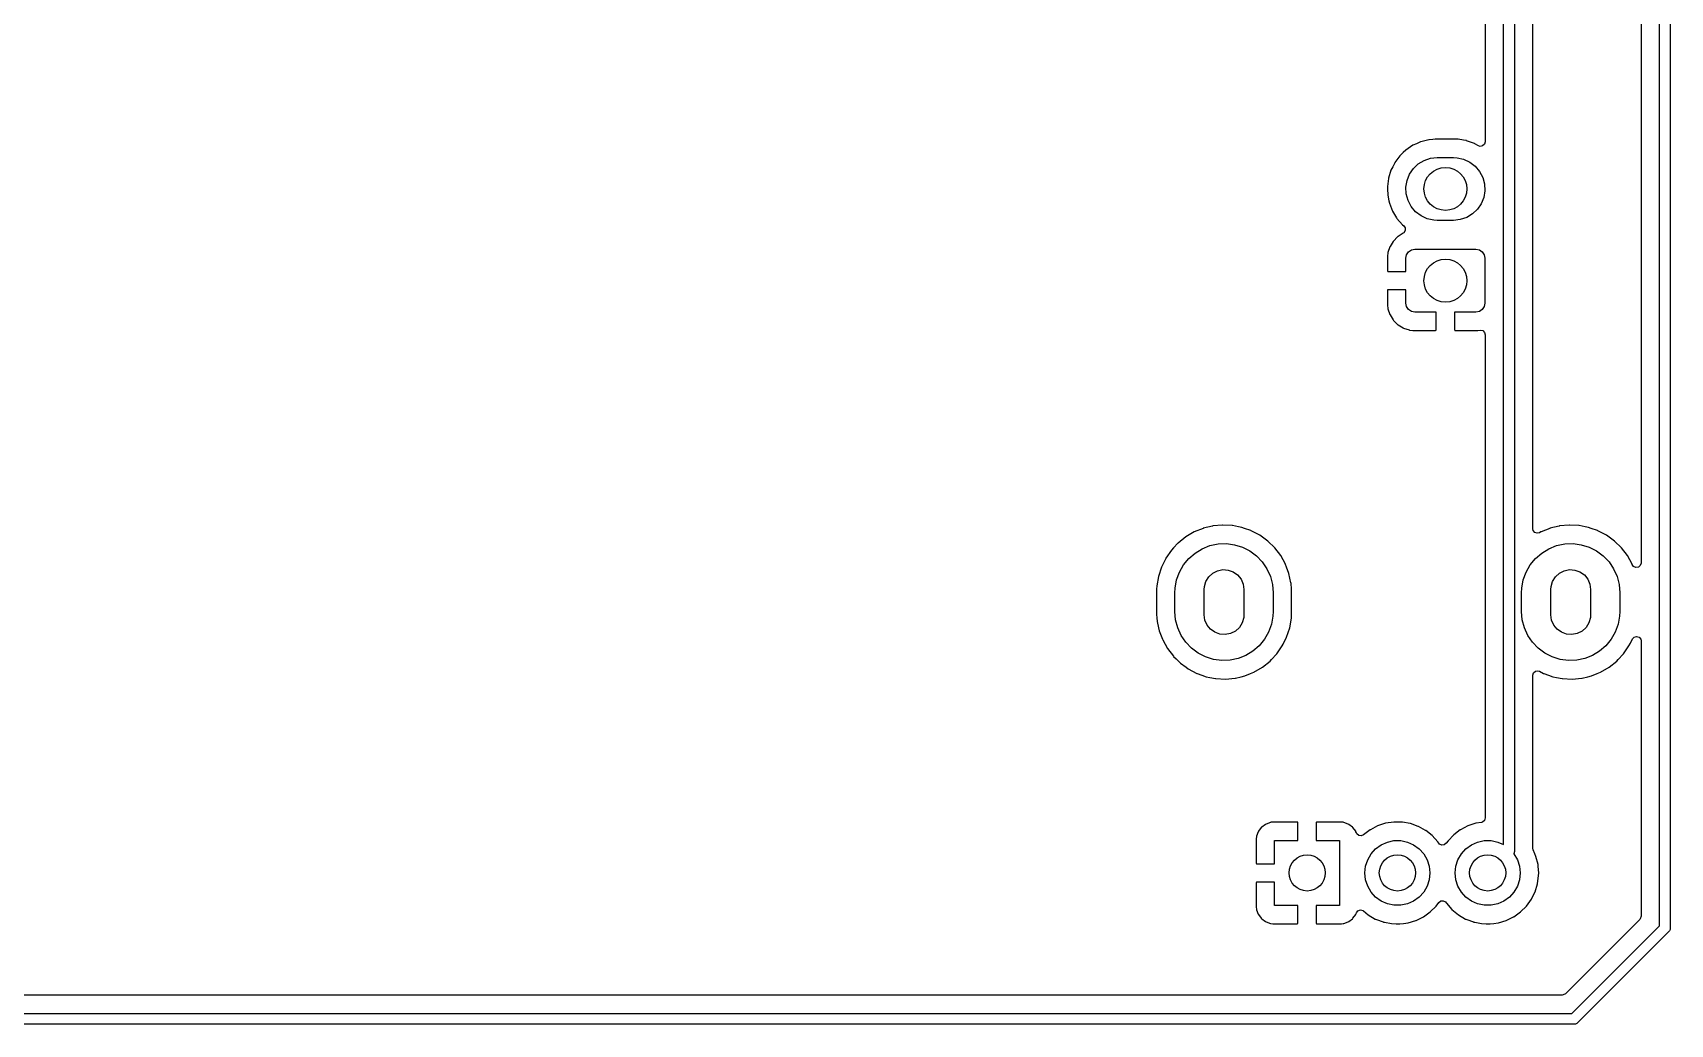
# Model space of a CAD drawing. Extents: x 41 to 172, y -227 to -42.
# Drawn here: x 125.37 to 170.71, y -226.44 to -198.99 of the extents above; entities that cross this region are included whole.
import ezdxf

# ---------------------------------------------------------------- set-up
doc = ezdxf.new("R2010")
doc.units = 0
doc.layers.add('BLACK', color=7, linetype='CONTINUOUS')

msp = doc.modelspace()

# ---------------------------------------------------------------- linework, layer by layer
at = {"layer": 'BLACK', "linetype": 'CONTINUOUS'}
for p, q in [((170.411, -223.712), (170.411, -166.94)), ((170.711, -166.878), (170.711, -223.774)), ((166.095, -221.466), (166.095, -187.45)), ((166.395, -187.512), (166.395, -221.66)), ((166.904, -212.72), (166.904, -187.774)), ((165.587, -188.186), (165.587, -202.006)), ((169.903, -196.185), (169.903, -213.668)), ((163.389, -202.235), (163.319, -202.303)), ((163.393, -202.232), (163.389, -202.235)), ((163.389, -202.235), (163.389, -202.235)), ((163.587, -202.101), (163.393, -202.232)), ((163.686, -202.057), (163.587, -202.101)), ((163.796, -202.007), (163.686, -202.057)), ((163.8, -202.005), (163.796, -202.007)), ((163.796, -202.007), (163.796, -202.007)), ((163.806, -202.004), (163.8, -202.005)), ((164.022, -201.948), (163.806, -202.004)), ((163.806, -202.004), (163.806, -202.004)), ((164.027, -201.946), (164.022, -201.948)), ((164.022, -201.948), (164.022, -201.948)), ((164.032, -201.946), (164.027, -201.946)), ((164.133, -201.937), (164.032, -201.946)), ((164.032, -201.946), (164.032, -201.946)), ((164.201, -201.931), (164.133, -201.937)), ((164.816, -201.931), (164.201, -201.931)), ((164.817, -201.932), (164.816, -201.931)), ((164.836, -201.932), (164.817, -201.932)), ((164.817, -201.932), (164.817, -201.932)), ((164.84, -201.933), (164.836, -201.932)), ((164.836, -201.932), (164.836, -201.932)), ((164.984, -201.959), (164.84, -201.933)), ((165.065, -201.973), (164.984, -201.959)), ((165.07, -201.974), (165.065, -201.973)), ((165.065, -201.973), (165.065, -201.973)), ((165.29, -202.054), (165.07, -201.974)), ((165.295, -202.057), (165.29, -202.054)), ((165.399, -202.116), (165.295, -202.057)), ((165.295, -202.057), (165.295, -202.057)), ((165.443, -202.131), (165.399, -202.116)), ((165.513, -202.121), (165.443, -202.131)), ((165.567, -202.074), (165.513, -202.121)), ((165.587, -202.006), (165.567, -202.074)), ((163.082, -202.586), (163.025, -202.698)), ((163.084, -202.581), (163.082, -202.586)), ((163.082, -202.586), (163.082, -202.586)), ((163.224, -202.393), (163.084, -202.581)), ((163.319, -202.303), (163.224, -202.393)), ((163.597, -202.746), (163.734, -202.617)), ((163.734, -202.617), (163.895, -202.52)), ((163.895, -202.52), (164.073, -202.46)), ((164.073, -202.46), (164.26, -202.44)), ((164.26, -202.44), (164.71, -202.44)), ((164.71, -202.44), (164.807, -202.445)), ((164.807, -202.445), (164.99, -202.486)), ((164.99, -202.486), (165.161, -202.566)), ((165.161, -202.566), (165.31, -202.68)), ((165.31, -202.68), (165.431, -202.824)), ((162.908, -203.018), (162.879, -203.239)), ((162.909, -203.013), (162.908, -203.018)), ((162.908, -203.018), (162.908, -203.018)), ((162.978, -202.79), (162.909, -203.013)), ((163.025, -202.698), (162.978, -202.79)), ((163.391, -203.261), (163.422, -203.076)), ((163.422, -203.076), (163.492, -202.902)), ((163.492, -202.902), (163.597, -202.746)), ((165.431, -202.824), (165.519, -202.99)), ((165.519, -202.99), (165.569, -203.171)), ((162.879, -203.239), (162.878, -203.245)), ((162.878, -203.245), (162.878, -203.25)), ((162.878, -203.25), (162.878, -203.25)), ((162.878, -203.25), (162.88, -203.307)), ((162.88, -203.307), (162.887, -203.479)), ((162.887, -203.479), (162.888, -203.484)), ((162.888, -203.484), (162.922, -203.644)), ((163.401, -203.449), (163.391, -203.261)), ((163.451, -203.63), (163.401, -203.449)), ((165.548, -203.544), (165.478, -203.718)), ((165.579, -203.359), (165.548, -203.544)), ((165.569, -203.171), (165.579, -203.359)), ((162.922, -203.644), (162.935, -203.708)), ((162.935, -203.708), (163.021, -203.925)), ((163.021, -203.925), (163.024, -203.93)), ((163.024, -203.93), (163.13, -204.106)), ((163.539, -203.796), (163.451, -203.63)), ((163.66, -203.94), (163.539, -203.796)), ((163.809, -204.054), (163.66, -203.94)), ((165.236, -204.003), (165.075, -204.1)), ((165.373, -203.874), (165.236, -204.003)), ((165.478, -203.718), (165.373, -203.874)), ((163.13, -204.106), (163.142, -204.125)), ((163.142, -204.125), (163.295, -204.302)), ((163.295, -204.302), (163.3, -204.305)), ((163.3, -204.305), (163.333, -204.333)), ((163.333, -204.333), (163.373, -204.391)), ((163.375, -204.462), (163.338, -204.523)), ((163.373, -204.391), (163.375, -204.462)), ((163.98, -204.134), (163.809, -204.054)), ((164.163, -204.175), (163.98, -204.134)), ((164.26, -204.18), (164.163, -204.175)), ((164.71, -204.18), (164.26, -204.18)), ((164.897, -204.16), (164.71, -204.18)), ((165.075, -204.1), (164.897, -204.16)), ((162.946, -204.914), (162.895, -205.069)), ((162.952, -204.901), (162.946, -204.914)), ((163.037, -204.763), (162.952, -204.901)), ((163.046, -204.752), (163.037, -204.763)), ((163.161, -204.637), (163.046, -204.752)), ((163.172, -204.628), (163.161, -204.637)), ((163.316, -204.539), (163.172, -204.628)), ((163.338, -204.523), (163.316, -204.538)), ((163.316, -204.538), (163.316, -204.539)), ((162.892, -205.082), (162.882, -205.176)), ((162.882, -205.176), (162.882, -205.183)), ((162.882, -205.183), (162.882, -205.578)), ((162.895, -205.069), (162.892, -205.082)), ((163.39, -205.23), (163.409, -205.134)), ((163.39, -205.596), (163.39, -205.23)), ((163.409, -205.134), (163.463, -205.053)), ((163.463, -205.053), (163.544, -204.999)), ((163.544, -204.999), (163.64, -204.98)), ((163.64, -204.98), (165.33, -204.98)), ((165.33, -204.98), (165.426, -204.999)), ((165.426, -204.999), (165.507, -205.053)), ((165.507, -205.053), (165.561, -205.134)), ((165.561, -205.134), (165.58, -205.23)), ((165.58, -205.23), (165.58, -206.47)), ((162.882, -205.578), (162.886, -205.593)), ((162.886, -205.593), (162.888, -205.594)), ((162.888, -205.594), (162.896, -205.596)), ((162.896, -205.596), (163.39, -205.596)), ((162.884, -206.11), (162.882, -206.118)), ((162.882, -206.118), (162.882, -206.517)), ((162.885, -206.108), (162.884, -206.11)), ((162.9, -206.104), (162.885, -206.108)), ((163.39, -206.104), (162.9, -206.104)), ((163.39, -206.47), (163.39, -206.104)), ((162.882, -206.517), (162.882, -206.524)), ((162.882, -206.524), (162.892, -206.619)), ((162.892, -206.619), (162.895, -206.633)), ((162.895, -206.633), (162.947, -206.787)), ((163.409, -206.566), (163.39, -206.47)), ((163.463, -206.647), (163.409, -206.566)), ((163.544, -206.701), (163.463, -206.647)), ((163.64, -206.72), (163.544, -206.701)), ((164.231, -206.72), (163.64, -206.72)), ((164.231, -207.214), (164.231, -206.72)), ((165.33, -206.72), (164.739, -206.72)), ((164.739, -206.72), (164.739, -207.21)), ((165.426, -206.701), (165.33, -206.72)), ((165.507, -206.647), (165.426, -206.701)), ((165.561, -206.566), (165.507, -206.647)), ((165.58, -206.47), (165.561, -206.566)), ((162.947, -206.787), (162.953, -206.8)), ((162.953, -206.8), (163.038, -206.938)), ((163.038, -206.938), (163.047, -206.949)), ((163.047, -206.949), (163.162, -207.064)), ((163.162, -207.064), (163.173, -207.073)), ((163.173, -207.073), (163.311, -207.158)), ((163.311, -207.158), (163.324, -207.164)), ((163.324, -207.164), (163.479, -207.215)), ((163.479, -207.215), (163.492, -207.218)), ((163.492, -207.218), (163.586, -207.228)), ((164.213, -207.228), (164.228, -207.224)), ((164.228, -207.224), (164.229, -207.222)), ((164.229, -207.222), (164.231, -207.214)), ((164.739, -207.21), (164.743, -207.225)), ((164.743, -207.225), (164.745, -207.226)), ((164.745, -207.226), (164.753, -207.228)), ((165.384, -207.228), (165.448, -207.221)), ((165.448, -207.221), (165.518, -207.234)), ((163.586, -207.228), (163.593, -207.228)), ((163.593, -207.228), (164.213, -207.228)), ((164.753, -207.228), (165.377, -207.228)), ((165.377, -207.228), (165.384, -207.228)), ((165.518, -207.234), (165.57, -207.282)), ((165.57, -207.282), (165.587, -207.346)), ((165.587, -207.346), (165.587, -220.727)), ((158.038, -212.644), (157.908, -212.676)), ((158.043, -212.643), (158.038, -212.644)), ((158.038, -212.644), (158.038, -212.644)), ((158.312, -212.617), (158.043, -212.643)), ((158.317, -212.617), (158.312, -212.617)), ((158.579, -212.63), (158.317, -212.617)), ((158.317, -212.617), (158.317, -212.617)), ((158.583, -212.63), (158.579, -212.63)), ((158.579, -212.63), (158.579, -212.63)), ((158.588, -212.631), (158.583, -212.63)), ((158.751, -212.664), (158.588, -212.631)), ((158.588, -212.631), (158.588, -212.631)), ((158.849, -212.683), (158.751, -212.664)), ((167.638, -212.644), (167.508, -212.676)), ((167.643, -212.643), (167.638, -212.644)), ((167.638, -212.644), (167.638, -212.644)), ((167.912, -212.617), (167.643, -212.643)), ((167.917, -212.617), (167.912, -212.617)), ((168.179, -212.63), (167.917, -212.617)), ((167.917, -212.617), (167.917, -212.617)), ((168.183, -212.63), (168.179, -212.63)), ((168.179, -212.63), (168.179, -212.63)), ((168.188, -212.631), (168.183, -212.63)), ((168.351, -212.664), (168.188, -212.631)), ((168.188, -212.631), (168.188, -212.631)), ((168.449, -212.683), (168.351, -212.664)), ((157.079, -213.119), (156.954, -213.252)), ((157.082, -213.115), (157.079, -213.119)), ((157.294, -212.946), (157.082, -213.115)), ((157.528, -212.809), (157.294, -212.946)), ((157.532, -212.807), (157.528, -212.809)), ((157.775, -212.709), (157.532, -212.807)), ((157.779, -212.707), (157.775, -212.709)), ((157.775, -212.709), (157.775, -212.709)), ((157.908, -212.676), (157.779, -212.707)), ((158.923, -212.709), (158.849, -212.683)), ((159.101, -212.772), (158.923, -212.709)), ((159.105, -212.773), (159.101, -212.772)), ((159.101, -212.772), (159.101, -212.772)), ((159.345, -212.899), (159.105, -212.773)), ((159.564, -213.059), (159.345, -212.899)), ((159.758, -213.249), (159.564, -213.059)), ((166.913, -212.768), (166.904, -212.72)), ((166.958, -212.823), (166.913, -212.768)), ((167.025, -212.846), (166.958, -212.823)), ((167.094, -212.829), (167.025, -212.846)), ((167.128, -212.809), (167.094, -212.829)), ((167.132, -212.807), (167.128, -212.809)), ((167.375, -212.709), (167.132, -212.807)), ((167.379, -212.707), (167.375, -212.709)), ((167.375, -212.709), (167.375, -212.709)), ((167.508, -212.676), (167.379, -212.707)), ((168.523, -212.709), (168.449, -212.683)), ((168.701, -212.772), (168.523, -212.709)), ((168.705, -212.773), (168.701, -212.772)), ((168.701, -212.772), (168.701, -212.772)), ((168.945, -212.899), (168.705, -212.773)), ((169.164, -213.059), (168.945, -212.899)), ((169.358, -213.249), (169.164, -213.059)), ((156.74, -213.54), (156.63, -213.763)), ((156.742, -213.536), (156.74, -213.54)), ((156.74, -213.54), (156.74, -213.54)), ((156.897, -213.314), (156.742, -213.536)), ((156.954, -213.252), (156.897, -213.314)), ((157.234, -213.72), (157.38, -213.542)), ((157.38, -213.542), (157.554, -213.391)), ((157.554, -213.391), (157.75, -213.272)), ((157.75, -213.272), (157.964, -213.187)), ((157.964, -213.187), (158.189, -213.14)), ((158.189, -213.14), (158.419, -213.132)), ((158.419, -213.132), (158.647, -213.162)), ((158.647, -213.162), (158.867, -213.23)), ((158.867, -213.23), (159.072, -213.334)), ((159.072, -213.334), (159.256, -213.471)), ((159.256, -213.471), (159.415, -213.638)), ((159.923, -213.464), (159.758, -213.249)), ((160.054, -213.701), (159.923, -213.464)), ((166.834, -213.72), (166.98, -213.542)), ((166.98, -213.542), (167.154, -213.391)), ((167.154, -213.391), (167.35, -213.272)), ((167.35, -213.272), (167.564, -213.187)), ((167.564, -213.187), (167.789, -213.14)), ((167.789, -213.14), (168.019, -213.132)), ((168.019, -213.132), (168.247, -213.162)), ((168.247, -213.162), (168.467, -213.23)), ((168.467, -213.23), (168.672, -213.334)), ((168.672, -213.334), (168.856, -213.471)), ((168.856, -213.471), (169.015, -213.638)), ((169.523, -213.464), (169.358, -213.249)), ((169.654, -213.701), (169.523, -213.464)), ((156.622, -213.779), (156.537, -214.037)), ((156.63, -213.763), (156.622, -213.779)), ((157.042, -214.136), (157.12, -213.92)), ((157.12, -213.92), (157.234, -213.72)), ((157.931, -214.049), (158.041, -213.948)), ((158.041, -213.948), (158.174, -213.881)), ((158.174, -213.881), (158.32, -213.851)), ((158.32, -213.851), (158.469, -213.862)), ((158.469, -213.862), (158.61, -213.913)), ((158.61, -213.913), (158.732, -213.999)), ((158.732, -213.999), (158.825, -214.115)), ((159.415, -213.638), (159.543, -213.829)), ((159.543, -213.829), (159.638, -214.038)), ((160.056, -213.705), (160.054, -213.701)), ((160.086, -213.783), (160.056, -213.705)), ((160.056, -213.705), (160.056, -213.705)), ((160.15, -213.955), (160.086, -213.783)), ((160.151, -213.959), (160.15, -213.955)), ((160.208, -214.215), (160.151, -213.959)), ((160.151, -213.959), (160.151, -213.959)), ((166.642, -214.136), (166.72, -213.92)), ((166.72, -213.92), (166.834, -213.72)), ((167.531, -214.049), (167.641, -213.948)), ((167.641, -213.948), (167.774, -213.881)), ((167.774, -213.881), (167.92, -213.851)), ((167.92, -213.851), (168.069, -213.862)), ((168.069, -213.862), (168.21, -213.913)), ((168.21, -213.913), (168.332, -213.999)), ((168.332, -213.999), (168.425, -214.115)), ((169.015, -213.638), (169.143, -213.829)), ((169.143, -213.829), (169.238, -214.038)), ((169.656, -213.705), (169.654, -213.701)), ((169.659, -213.713), (169.656, -213.705)), ((169.694, -213.763), (169.659, -213.713)), ((169.759, -213.793), (169.694, -213.763)), ((169.829, -213.783), (169.759, -213.793)), ((169.882, -213.736), (169.829, -213.783)), ((169.903, -213.668), (169.882, -213.736)), ((156.491, -214.304), (156.487, -214.39)), ((156.487, -214.39), (156.487, -215.079)), ((156.537, -214.037), (156.491, -214.304)), ((156.995, -214.49), (157.001, -214.362)), ((157.001, -214.362), (157.042, -214.136)), ((157.805, -214.4), (157.811, -214.32)), ((157.805, -215.1), (157.805, -214.4)), ((157.811, -214.32), (157.853, -214.176)), ((157.853, -214.176), (157.931, -214.049)), ((158.825, -214.115), (158.885, -214.252)), ((158.885, -214.252), (158.905, -214.4)), ((158.905, -214.4), (158.905, -215.1)), ((159.638, -214.038), (159.696, -214.261)), ((159.696, -214.261), (159.715, -214.49)), ((160.209, -214.22), (160.208, -214.215)), ((160.209, -214.224), (160.209, -214.22)), ((160.221, -214.391), (160.209, -214.224)), ((160.224, -214.421), (160.221, -214.391)), ((160.224, -215.11), (160.224, -214.421)), ((166.595, -214.49), (166.601, -214.362)), ((166.601, -214.362), (166.642, -214.136)), ((167.405, -214.4), (167.411, -214.32)), ((167.405, -215.1), (167.405, -214.4)), ((167.411, -214.32), (167.453, -214.176)), ((167.453, -214.176), (167.531, -214.049)), ((168.425, -214.115), (168.485, -214.252)), ((168.485, -214.252), (168.505, -214.4)), ((168.505, -214.4), (168.505, -215.1)), ((169.238, -214.038), (169.296, -214.261)), ((169.296, -214.261), (169.315, -214.49)), ((156.995, -215.01), (156.995, -214.49)), ((159.715, -214.49), (159.715, -215.01)), ((166.595, -215.01), (166.595, -214.49)), ((169.315, -214.49), (169.315, -215.01)), ((156.487, -215.079), (156.487, -215.081)), ((156.487, -215.081), (156.495, -215.192)), ((156.487, -215.081), (156.487, -215.081)), ((156.495, -215.192), (156.501, -215.28)), ((156.501, -215.28), (156.502, -215.285)), ((156.502, -215.285), (156.502, -215.285)), ((156.502, -215.285), (156.541, -215.463)), ((157.014, -215.239), (156.995, -215.01)), ((157.072, -215.462), (157.014, -215.239)), ((157.825, -215.248), (157.805, -215.1)), ((157.885, -215.385), (157.825, -215.248)), ((157.978, -215.501), (157.885, -215.385)), ((158.857, -215.324), (158.779, -215.451)), ((158.899, -215.18), (158.857, -215.324)), ((158.905, -215.1), (158.899, -215.18)), ((159.668, -215.364), (159.59, -215.58)), ((159.709, -215.138), (159.668, -215.364)), ((159.715, -215.01), (159.709, -215.138)), ((160.173, -215.463), (160.219, -215.196)), ((160.219, -215.196), (160.224, -215.11)), ((166.614, -215.239), (166.595, -215.01)), ((166.672, -215.462), (166.614, -215.239)), ((167.425, -215.248), (167.405, -215.1)), ((167.485, -215.385), (167.425, -215.248)), ((167.578, -215.501), (167.485, -215.385)), ((168.457, -215.324), (168.379, -215.451)), ((168.499, -215.18), (168.457, -215.324)), ((168.505, -215.1), (168.499, -215.18)), ((169.268, -215.364), (169.19, -215.58)), ((169.309, -215.138), (169.268, -215.364)), ((169.315, -215.01), (169.309, -215.138)), ((156.541, -215.463), (156.56, -215.545)), ((156.56, -215.545), (156.561, -215.55)), ((156.561, -215.55), (156.648, -215.778)), ((156.648, -215.778), (156.656, -215.799)), ((156.656, -215.799), (156.787, -216.036)), ((157.167, -215.671), (157.072, -215.462)), ((157.295, -215.862), (157.167, -215.671)), ((158.1, -215.587), (157.978, -215.501)), ((158.241, -215.638), (158.1, -215.587)), ((158.39, -215.649), (158.241, -215.638)), ((158.536, -215.619), (158.39, -215.649)), ((158.669, -215.552), (158.536, -215.619)), ((158.779, -215.451), (158.669, -215.552)), ((159.476, -215.78), (159.33, -215.958)), ((159.59, -215.58), (159.476, -215.78)), ((159.993, -215.912), (160.086, -215.725)), ((160.086, -215.725), (160.088, -215.721)), ((160.086, -215.725), (160.086, -215.725)), ((160.088, -215.721), (160.173, -215.463)), ((166.767, -215.671), (166.672, -215.462)), ((166.895, -215.862), (166.767, -215.671)), ((167.7, -215.587), (167.578, -215.501)), ((167.841, -215.638), (167.7, -215.587)), ((167.99, -215.649), (167.841, -215.638)), ((168.136, -215.619), (167.99, -215.649)), ((168.269, -215.552), (168.136, -215.619)), ((168.379, -215.451), (168.269, -215.552)), ((169.076, -215.78), (168.93, -215.958)), ((169.19, -215.58), (169.076, -215.78)), ((169.606, -215.887), (169.664, -215.771)), ((169.664, -215.771), (169.712, -215.718)), ((169.712, -215.718), (169.781, -215.701)), ((169.781, -215.701), (169.848, -215.723)), ((169.848, -215.723), (169.893, -215.778)), ((169.893, -215.778), (169.903, -215.827)), ((169.903, -215.827), (169.903, -223.449)), ((156.787, -216.036), (156.952, -216.251)), ((156.952, -216.251), (156.955, -216.255)), ((156.955, -216.255), (156.955, -216.255)), ((156.955, -216.255), (157.026, -216.323)), ((157.454, -216.029), (157.295, -215.862)), ((157.638, -216.166), (157.454, -216.029)), ((157.843, -216.27), (157.638, -216.166)), ((158.063, -216.338), (157.843, -216.27)), ((158.96, -216.228), (158.746, -216.313)), ((159.156, -216.109), (158.96, -216.228)), ((159.33, -215.958), (159.156, -216.109)), ((159.671, -216.338), (159.81, -216.19)), ((159.81, -216.19), (159.813, -216.186)), ((159.81, -216.19), (159.81, -216.19)), ((159.813, -216.186), (159.968, -215.964)), ((159.968, -215.964), (159.993, -215.912)), ((167.054, -216.029), (166.895, -215.862)), ((167.238, -216.166), (167.054, -216.029)), ((167.443, -216.27), (167.238, -216.166)), ((167.663, -216.338), (167.443, -216.27)), ((168.56, -216.228), (168.346, -216.313)), ((168.756, -216.109), (168.56, -216.228)), ((168.93, -215.958), (168.756, -216.109)), ((169.271, -216.338), (169.41, -216.19)), ((169.41, -216.19), (169.413, -216.186)), ((169.41, -216.19), (169.41, -216.19)), ((169.413, -216.186), (169.568, -215.964)), ((169.568, -215.964), (169.606, -215.887)), ((157.026, -216.323), (157.146, -216.441)), ((157.146, -216.441), (157.149, -216.444)), ((157.149, -216.444), (157.149, -216.444)), ((157.149, -216.444), (157.304, -216.556)), ((157.304, -216.556), (157.365, -216.601)), ((157.365, -216.601), (157.605, -216.727)), ((157.605, -216.727), (157.609, -216.728)), ((157.609, -216.728), (157.609, -216.728)), ((157.609, -216.728), (157.742, -216.775)), ((158.291, -216.368), (158.063, -216.338)), ((158.521, -216.36), (158.291, -216.368)), ((158.746, -216.313), (158.521, -216.36)), ((158.931, -216.793), (159.09, -216.728)), ((159.09, -216.728), (159.178, -216.693)), ((159.178, -216.693), (159.182, -216.691)), ((159.178, -216.693), (159.178, -216.693)), ((159.182, -216.691), (159.416, -216.554)), ((159.416, -216.554), (159.628, -216.385)), ((159.628, -216.385), (159.671, -216.338)), ((166.904, -216.777), (166.924, -216.709)), ((166.924, -216.709), (166.978, -216.663)), ((166.978, -216.663), (167.048, -216.652)), ((167.048, -216.652), (167.089, -216.666)), ((167.089, -216.666), (167.205, -216.727)), ((167.205, -216.727), (167.209, -216.728)), ((167.209, -216.728), (167.209, -216.728)), ((167.209, -216.728), (167.342, -216.775)), ((167.891, -216.368), (167.663, -216.338)), ((168.121, -216.36), (167.891, -216.368)), ((168.346, -216.313), (168.121, -216.36)), ((168.531, -216.793), (168.69, -216.728)), ((168.69, -216.728), (168.778, -216.693)), ((168.778, -216.693), (168.782, -216.691)), ((168.778, -216.693), (168.778, -216.693)), ((168.782, -216.691), (169.016, -216.554)), ((169.016, -216.554), (169.228, -216.385)), ((169.228, -216.385), (169.271, -216.338)), ((157.742, -216.775), (157.861, -216.817)), ((157.861, -216.817), (157.959, -216.836)), ((157.959, -216.836), (158.122, -216.869)), ((158.122, -216.869), (158.122, -216.869)), ((158.122, -216.869), (158.127, -216.87)), ((158.127, -216.87), (158.131, -216.87)), ((158.131, -216.87), (158.131, -216.87)), ((158.131, -216.87), (158.393, -216.883)), ((158.393, -216.883), (158.393, -216.883)), ((158.393, -216.883), (158.398, -216.883)), ((158.398, -216.883), (158.667, -216.857)), ((158.667, -216.857), (158.672, -216.856)), ((158.672, -216.856), (158.832, -216.817)), ((158.672, -216.856), (158.672, -216.856)), ((158.832, -216.817), (158.931, -216.793)), ((166.904, -221.564), (166.904, -216.777)), ((167.342, -216.775), (167.461, -216.817)), ((167.461, -216.817), (167.559, -216.836)), ((167.559, -216.836), (167.722, -216.869)), ((167.722, -216.869), (167.722, -216.869)), ((167.722, -216.869), (167.727, -216.87)), ((167.727, -216.87), (167.731, -216.87)), ((167.731, -216.87), (167.731, -216.87)), ((167.731, -216.87), (167.993, -216.883)), ((167.993, -216.883), (167.993, -216.883)), ((167.993, -216.883), (167.998, -216.883)), ((167.998, -216.883), (168.267, -216.857)), ((168.267, -216.857), (168.272, -216.856)), ((168.272, -216.856), (168.432, -216.817)), ((168.272, -216.856), (168.272, -216.856)), ((168.432, -216.817), (168.531, -216.793)), ((165.567, -220.795), (165.513, -220.842)), ((165.587, -220.727), (165.567, -220.795)), ((159.253, -221.248), (159.247, -221.299)), ((159.257, -221.232), (159.253, -221.248)), ((159.302, -221.112), (159.257, -221.232)), ((159.31, -221.096), (159.302, -221.112)), ((159.387, -220.994), (159.31, -221.096)), ((159.399, -220.982), (159.387, -220.994)), ((159.501, -220.905), (159.399, -220.982)), ((159.517, -220.897), (159.501, -220.905)), ((159.637, -220.852), (159.517, -220.897)), ((159.653, -220.848), (159.637, -220.852)), ((159.704, -220.842), (159.653, -220.848)), ((159.71, -220.842), (159.704, -220.842)), ((160.387, -220.842), (159.71, -220.842)), ((160.395, -220.844), (160.387, -220.842)), ((160.397, -220.845), (160.395, -220.844)), ((160.401, -220.86), (160.397, -220.845)), ((160.401, -221.35), (160.401, -220.86)), ((160.911, -220.848), (160.909, -220.856)), ((160.909, -220.856), (160.909, -221.35)), ((160.912, -220.846), (160.911, -220.848)), ((160.927, -220.842), (160.912, -220.846)), ((161.6, -220.842), (160.927, -220.842)), ((161.606, -220.842), (161.6, -220.842)), ((161.657, -220.848), (161.606, -220.842)), ((161.673, -220.852), (161.657, -220.848)), ((161.793, -220.897), (161.673, -220.852)), ((161.809, -220.905), (161.793, -220.897)), ((161.911, -220.982), (161.809, -220.905)), ((161.923, -220.994), (161.911, -220.982)), ((162, -221.096), (161.923, -220.994)), ((162.008, -221.112), (162, -221.096)), ((162.019, -221.14), (162.008, -221.112)), ((162.032, -221.165), (162.019, -221.14)), ((162.086, -221.211), (162.032, -221.165)), ((162.156, -221.22), (162.086, -221.211)), ((162.216, -221.192), (162.156, -221.22)), ((162.217, -221.193), (162.216, -221.192)), ((162.221, -221.19), (162.217, -221.193)), ((162.398, -221.057), (162.221, -221.19)), ((162.402, -221.054), (162.398, -221.057)), ((162.398, -221.057), (162.398, -221.057)), ((162.406, -221.052), (162.402, -221.054)), ((162.603, -220.949), (162.406, -221.052)), ((162.607, -220.947), (162.603, -220.949)), ((162.603, -220.949), (162.603, -220.949)), ((162.827, -220.875), (162.607, -220.947)), ((163.056, -220.84), (162.827, -220.875)), ((163.062, -220.84), (163.056, -220.84)), ((163.211, -220.842), (163.062, -220.84)), ((163.062, -220.84), (163.062, -220.84)), ((163.288, -220.843), (163.211, -220.842)), ((163.293, -220.844), (163.288, -220.843)), ((163.511, -220.883), (163.293, -220.844)), ((163.293, -220.844), (163.293, -220.844)), ((163.516, -220.884), (163.511, -220.883)), ((163.511, -220.883), (163.511, -220.883)), ((163.521, -220.885), (163.516, -220.884)), ((163.729, -220.959), (163.521, -220.885)), ((163.521, -220.885), (163.521, -220.885)), ((163.734, -220.961), (163.729, -220.959)), ((163.729, -220.959), (163.729, -220.959)), ((163.739, -220.963), (163.734, -220.961)), ((163.933, -221.07), (163.739, -220.963)), ((163.739, -220.963), (163.739, -220.963)), ((163.937, -221.073), (163.933, -221.07)), ((163.933, -221.07), (163.933, -221.07)), ((163.941, -221.076), (163.937, -221.073)), ((164.115, -221.213), (163.941, -221.076)), ((163.941, -221.076), (163.941, -221.076)), ((164.119, -221.216), (164.115, -221.213)), ((164.115, -221.213), (164.115, -221.213)), ((164.275, -221.388), (164.119, -221.216)), ((164.717, -221.193), (164.557, -221.361)), ((164.721, -221.19), (164.717, -221.193)), ((164.898, -221.057), (164.721, -221.19)), ((164.902, -221.054), (164.898, -221.057)), ((164.898, -221.057), (164.898, -221.057)), ((164.906, -221.052), (164.902, -221.054)), ((165.103, -220.949), (164.906, -221.052)), ((165.107, -220.947), (165.103, -220.949)), ((165.103, -220.949), (165.103, -220.949)), ((165.327, -220.875), (165.107, -220.947)), ((165.48, -220.852), (165.327, -220.875)), ((165.513, -220.842), (165.48, -220.852)), ((159.247, -221.299), (159.247, -221.305)), ((159.247, -221.305), (159.247, -221.978)), ((159.755, -221.996), (159.755, -221.35)), ((159.755, -221.35), (160.401, -221.35)), ((160.909, -221.35), (161.555, -221.35)), ((161.555, -221.35), (161.555, -223.15)), ((162.333, -221.884), (162.427, -221.721)), ((162.427, -221.721), (162.553, -221.581)), ((162.553, -221.581), (162.705, -221.471)), ((162.705, -221.471), (162.877, -221.394)), ((162.877, -221.394), (163.061, -221.355)), ((163.061, -221.355), (163.249, -221.355)), ((163.249, -221.355), (163.433, -221.394)), ((163.433, -221.394), (163.605, -221.471)), ((163.605, -221.471), (163.757, -221.581)), ((163.757, -221.581), (163.883, -221.721)), ((163.883, -221.721), (163.977, -221.884)), ((164.278, -221.392), (164.275, -221.388)), ((164.3, -221.427), (164.278, -221.392)), ((164.278, -221.392), (164.278, -221.392)), ((164.321, -221.451), (164.3, -221.427)), ((164.384, -221.482), (164.321, -221.451)), ((164.455, -221.474), (164.384, -221.482)), ((164.51, -221.429), (164.455, -221.474)), ((164.557, -221.361), (164.51, -221.429)), ((164.833, -221.884), (164.927, -221.721)), ((164.927, -221.721), (165.053, -221.581)), ((165.053, -221.581), (165.205, -221.471)), ((165.205, -221.471), (165.377, -221.394)), ((165.377, -221.394), (165.561, -221.355)), ((165.561, -221.355), (165.749, -221.355)), ((165.749, -221.355), (165.933, -221.394)), ((165.933, -221.394), (166.095, -221.466)), ((166.39, -221.698), (166.38, -221.715)), ((166.38, -221.715), (166.38, -221.717)), ((166.38, -221.717), (166.383, -221.721)), ((166.383, -221.721), (166.477, -221.884)), ((166.395, -221.66), (166.39, -221.679)), ((166.39, -221.679), (166.39, -221.698)), ((166.914, -221.614), (166.904, -221.564)), ((166.962, -221.723), (166.914, -221.614)), ((166.993, -221.795), (166.962, -221.723)), ((159.247, -221.978), (159.251, -221.993)), ((159.251, -221.993), (159.253, -221.994)), ((159.253, -221.994), (159.261, -221.996)), ((159.261, -221.996), (159.755, -221.996)), ((162.255, -222.25), (162.275, -222.063)), ((162.275, -222.063), (162.333, -221.884)), ((163.977, -221.884), (164.035, -222.063)), ((164.035, -222.063), (164.055, -222.25)), ((164.755, -222.25), (164.775, -222.063)), ((164.775, -222.063), (164.833, -221.884)), ((166.477, -221.884), (166.535, -222.063)), ((166.535, -222.063), (166.555, -222.25)), ((167.049, -222.019), (166.993, -221.795)), ((167.05, -222.024), (167.049, -222.019)), ((167.054, -222.071), (167.05, -222.024)), ((167.05, -222.024), (167.05, -222.024)), ((167.068, -222.25), (167.054, -222.071)), ((159.249, -222.51), (159.247, -222.518)), ((159.247, -222.518), (159.247, -223.195)), ((159.25, -222.508), (159.249, -222.51)), ((159.265, -222.504), (159.25, -222.508)), ((159.755, -222.504), (159.265, -222.504)), ((159.755, -223.15), (159.755, -222.504)), ((162.275, -222.437), (162.255, -222.25)), ((162.333, -222.616), (162.275, -222.437)), ((162.427, -222.779), (162.333, -222.616)), ((163.977, -222.616), (163.883, -222.779)), ((164.035, -222.437), (163.977, -222.616)), ((164.055, -222.25), (164.035, -222.437)), ((164.775, -222.437), (164.755, -222.25)), ((164.833, -222.616), (164.775, -222.437)), ((164.927, -222.779), (164.833, -222.616)), ((166.477, -222.616), (166.383, -222.779)), ((166.535, -222.437), (166.477, -222.616)), ((166.555, -222.25), (166.535, -222.437)), ((166.969, -222.77), (167.036, -222.549)), ((167.036, -222.549), (167.067, -222.319)), ((167.067, -222.316), (167.068, -222.253)), ((167.067, -222.319), (167.067, -222.316)), ((167.068, -222.253), (167.068, -222.25)), ((167.068, -222.253), (167.068, -222.253)), ((162.553, -222.919), (162.427, -222.779)), ((162.705, -223.029), (162.553, -222.919)), ((162.877, -223.106), (162.705, -223.029)), ((163.605, -223.029), (163.433, -223.106)), ((163.757, -222.919), (163.605, -223.029)), ((163.883, -222.779), (163.757, -222.919)), ((164.231, -223.166), (164.3, -223.07)), ((164.3, -223.07), (164.356, -223.026)), ((164.356, -223.026), (164.427, -223.02)), ((164.427, -223.02), (164.49, -223.053)), ((164.49, -223.053), (164.51, -223.078)), ((164.51, -223.078), (164.512, -223.08)), ((164.512, -223.08), (164.512, -223.08)), ((164.512, -223.08), (164.515, -223.085)), ((164.515, -223.085), (164.666, -223.26)), ((165.053, -222.919), (164.927, -222.779)), ((165.205, -223.029), (165.053, -222.919)), ((165.377, -223.106), (165.205, -223.029)), ((166.105, -223.029), (165.933, -223.106)), ((166.257, -222.919), (166.105, -223.029)), ((166.383, -222.779), (166.257, -222.919)), ((166.731, -223.166), (166.866, -222.978)), ((166.866, -222.978), (166.935, -222.839)), ((166.935, -222.839), (166.967, -222.775)), ((166.967, -222.775), (166.969, -222.77)), ((166.967, -222.775), (166.967, -222.775)), ((159.247, -223.195), (159.247, -223.201)), ((159.247, -223.201), (159.253, -223.252)), ((159.253, -223.252), (159.257, -223.268)), ((159.257, -223.268), (159.302, -223.388)), ((159.302, -223.388), (159.31, -223.404)), ((159.31, -223.404), (159.387, -223.506)), ((159.387, -223.506), (159.399, -223.518)), ((159.399, -223.518), (159.501, -223.595)), ((160.401, -223.15), (159.755, -223.15)), ((160.401, -223.644), (160.401, -223.15)), ((161.555, -223.15), (160.909, -223.15)), ((160.909, -223.15), (160.909, -223.64)), ((161.809, -223.595), (161.911, -223.518)), ((161.911, -223.518), (161.923, -223.506)), ((161.923, -223.506), (162, -223.404)), ((162, -223.404), (162.008, -223.388)), ((162.008, -223.388), (162.02, -223.356)), ((162.02, -223.356), (162.063, -223.299)), ((162.063, -223.299), (162.129, -223.275)), ((162.129, -223.275), (162.199, -223.29)), ((162.199, -223.29), (162.219, -223.303)), ((162.219, -223.303), (162.344, -223.408)), ((162.344, -223.408), (162.544, -223.525)), ((162.544, -223.525), (162.549, -223.526)), ((162.549, -223.526), (162.549, -223.526)), ((162.549, -223.526), (162.58, -223.538)), ((162.58, -223.538), (162.761, -223.607)), ((163.061, -223.145), (162.877, -223.106)), ((163.249, -223.145), (163.061, -223.145)), ((163.433, -223.106), (163.249, -223.145)), ((163.671, -223.566), (163.727, -223.538)), ((163.727, -223.538), (163.874, -223.466)), ((163.874, -223.466), (163.879, -223.464)), ((163.874, -223.466), (163.874, -223.466)), ((163.879, -223.464), (164.067, -223.329)), ((164.067, -223.329), (164.231, -223.166)), ((164.666, -223.26), (164.844, -223.408)), ((164.844, -223.408), (165.044, -223.525)), ((165.044, -223.525), (165.049, -223.526)), ((165.049, -223.526), (165.049, -223.526)), ((165.049, -223.526), (165.08, -223.538)), ((165.08, -223.538), (165.261, -223.607)), ((165.561, -223.145), (165.377, -223.106)), ((165.749, -223.145), (165.561, -223.145)), ((165.933, -223.106), (165.749, -223.145)), ((166.171, -223.566), (166.227, -223.538)), ((166.227, -223.538), (166.374, -223.466)), ((166.374, -223.466), (166.379, -223.464)), ((166.374, -223.466), (166.374, -223.466)), ((166.379, -223.464), (166.567, -223.329)), ((166.567, -223.329), (166.731, -223.166)), ((169.866, -223.538), (167.811, -225.593)), ((169.882, -223.517), (169.866, -223.538)), ((169.903, -223.449), (169.882, -223.517)), ((159.501, -223.595), (159.517, -223.603)), ((159.517, -223.603), (159.637, -223.648)), ((159.637, -223.648), (159.653, -223.652)), ((159.653, -223.652), (159.704, -223.658)), ((159.704, -223.658), (159.71, -223.658)), ((159.71, -223.658), (160.383, -223.658)), ((160.383, -223.658), (160.398, -223.654)), ((160.398, -223.654), (160.399, -223.652)), ((160.399, -223.652), (160.401, -223.644)), ((160.909, -223.64), (160.913, -223.655)), ((160.913, -223.655), (160.915, -223.656)), ((160.915, -223.656), (160.923, -223.658)), ((160.923, -223.658), (161.6, -223.658)), ((161.6, -223.658), (161.606, -223.658)), ((161.606, -223.658), (161.657, -223.652)), ((161.657, -223.652), (161.673, -223.648)), ((161.673, -223.648), (161.793, -223.603)), ((161.793, -223.603), (161.809, -223.595)), ((162.761, -223.607), (162.766, -223.608)), ((162.766, -223.608), (162.766, -223.608)), ((162.766, -223.608), (162.802, -223.616)), ((162.802, -223.616), (162.988, -223.653)), ((162.988, -223.653), (163.118, -223.658)), ((163.118, -223.658), (163.214, -223.662)), ((163.214, -223.662), (163.214, -223.662)), ((163.214, -223.662), (163.219, -223.662)), ((163.219, -223.662), (163.224, -223.661)), ((163.224, -223.661), (163.324, -223.648)), ((163.224, -223.661), (163.224, -223.661)), ((163.324, -223.648), (163.449, -223.632)), ((163.449, -223.632), (163.454, -223.631)), ((163.454, -223.631), (163.666, -223.567)), ((163.454, -223.631), (163.454, -223.631)), ((163.666, -223.567), (163.671, -223.566)), ((165.261, -223.607), (165.266, -223.608)), ((165.266, -223.608), (165.266, -223.608)), ((165.266, -223.608), (165.302, -223.616)), ((165.302, -223.616), (165.488, -223.653)), ((165.488, -223.653), (165.618, -223.658)), ((165.618, -223.658), (165.714, -223.662)), ((165.714, -223.662), (165.714, -223.662)), ((165.714, -223.662), (165.719, -223.662)), ((165.719, -223.662), (165.724, -223.661)), ((165.724, -223.661), (165.824, -223.648)), ((165.724, -223.661), (165.724, -223.661)), ((165.824, -223.648), (165.949, -223.632)), ((165.949, -223.632), (165.954, -223.631)), ((165.954, -223.631), (166.166, -223.567)), ((165.954, -223.631), (165.954, -223.631)), ((166.166, -223.567), (166.171, -223.566)), ((167.984, -226.139), (170.411, -223.712)), ((170.667, -223.88), (168.152, -226.395)), ((170.677, -223.863), (170.667, -223.88)), ((170.691, -223.849), (170.677, -223.863)), ((170.696, -223.83), (170.691, -223.849)), ((170.706, -223.813), (170.696, -223.83)), ((170.711, -223.774), (170.706, -223.793)), ((170.706, -223.793), (170.706, -223.813)), ((167.721, -225.63), (121.268, -225.63)), ((167.748, -225.627), (167.721, -225.63)), ((167.811, -225.593), (167.748, -225.627)), ((112.606, -226.139), (167.984, -226.139)), ((168.046, -226.439), (112.544, -226.439)), ((168.065, -226.433), (168.046, -226.439)), ((168.085, -226.433), (168.065, -226.433)), ((168.102, -226.424), (168.085, -226.433)), ((168.121, -226.419), (168.102, -226.424)), ((168.135, -226.405), (168.121, -226.419)), ((168.152, -226.395), (168.135, -226.405))]:
    msp.add_line(p, q, dxfattribs=at)
at = {"layer": 'BLACK'}
for centre, radius in [((164.485, -203.31), 0.595), ((164.485, -205.85), 0.595), ((160.655, -222.25), 0.5), ((163.155, -222.25), 0.5), ((165.655, -222.25), 0.5)]:
    msp.add_circle(centre, radius, dxfattribs=at)

doc.saveas('drawing.dxf')
